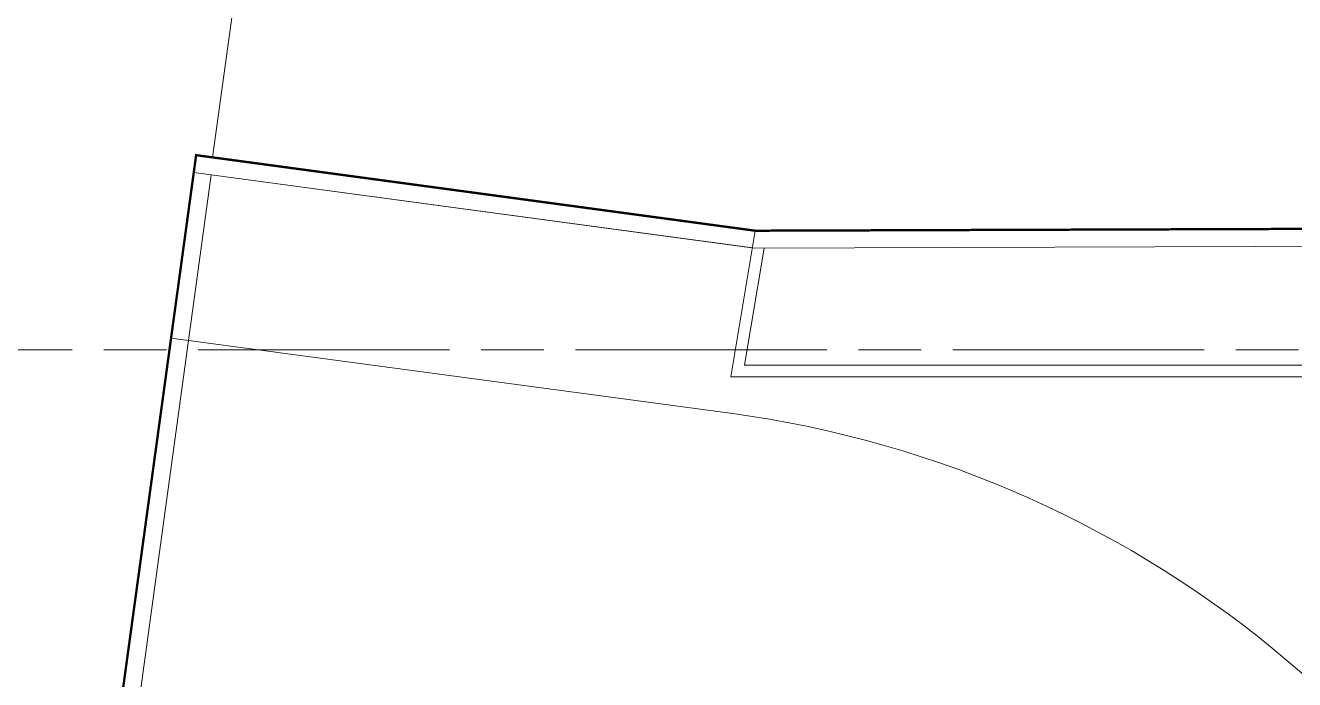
# Model space of a CAD drawing. Header units: millimetres. Extents: x -280308 to 6402717, y -14 to 2073074.
# Drawn here: x -47481 to -36584, y 495940 to 501560 of the extents above; entities that cross this region are included whole.
import ezdxf
from ezdxf.enums import TextEntityAlignment as Align

# ---------------------------------------------------------------- set-up
doc = ezdxf.new("R2010")
doc.units = ezdxf.units.MM
doc.linetypes.add('ACAD_ISO08W100', pattern=[36, 24, -3, 6, -3])
doc.layers.get('0').update_dxf_attribs({"lineweight": 0})
doc.layers.add('A-ANNOTATION', color=144, linetype='Continuous', lineweight=0)
doc.layers.add('A-FURN-EQPM', color=177, linetype='Continuous', lineweight=0)
doc.layers.add('A-TEXT', color=254, linetype='Continuous')
doc.styles.get("Standard").update_dxf_attribs({"font": 'arial.ttf'})

# ---------------------------------------------------------------- blocks, each defined once
blk = doc.blocks.new('A$C834590f0')
at = {"ltscale": 0.25}
for p, q in [((-70323, 714), (-73526, -22668)), ((-65523, 65), (-70323, 714)), ((-65543, -83), (-70343, 565)), ((-65733, -1189), (-65523, 65)), ((-65615, -1089), (-65446, -84)), ((-65737, -1503), (-70538, -858)), ((-56000, -1089), (-65615, -1089)), ((-56000, -1189), (-65733, -1189))]:
    blk.add_line(p, q, dxfattribs=at)
blk.add_lwpolyline([(-70182, 695), (-68331, 14103)], dxfattribs=at)
at = {"ltscale": 0.25, "const_width": 20}
blk.add_lwpolyline([(-44, -24263), (0, 0), (-3126, 65), (-32847, 174), (-65523, 65), (-70323, 714), (-73526, -22668), (-68682, -23323), (-34726, -23921), (-16877, -24230), (-44, -24263), (0, 0)], dxfattribs=at)
at = {"ltscale": 0.25}
blk.add_arc((-66984, -10752), 9333, 17.2579, 82.3063, dxfattribs=at)
at = {"layer": 'A-FURN-EQPM', "color": 0, "linetype": 'ByBlock', "lineweight": -2, "ltscale": 0.25}
blk.add_lwpolyline([(-194, -24113), (-150, -147), (-3128, -85), (-32847, 24), (-65532, -85), (-70195, 545), (-73357, -22540), (-68671, -23173), (-34724, -23771), (-16876, -24080)], close=True, dxfattribs=at)
blk = doc.blocks.new('A$C286adef0')
at = {"ltscale": 0.25}
blk.add_blockref('A$C834590f0', (70323, -714), dxfattribs=at)
blk = doc.blocks.new('*U539')
at = {"layer": 'A-ANNOTATION', "linetype": 'ACAD_ISO08W100', "ltscale": 0.25}
blk.add_lwpolyline([(0, -7.641), (0, -228.348)], dxfattribs=at)
at = {"layer": 'A-TEXT'}
blk.add_attdef('N', text='', height=0.9, dxfattribs=at).set_placement((0, 2.75), align=Align.MIDDLE_CENTER)
blk = doc.blocks.new('A$Cf37525da')
at = {"color": 124, "xscale": -360.0000000000001, "yscale": 360.0000000000001, "zscale": 360.0000000000001, "rotation": 270}
blk.add_blockref('*U539', (4644, 0), dxfattribs=at)
blk = doc.blocks.new('3')
at = {"ltscale": 0.25}
blk.add_blockref('A$C286adef0', (-46014.9, 500445.2), dxfattribs=at)
blk.add_blockref('A$Cf37525da', (22307.9, 498773.3), dxfattribs=at)

msp = doc.modelspace()

# ---------------------------------------------------------------- block references
msp.add_blockref('3', (0, 0))

doc.saveas('drawing.dxf')
